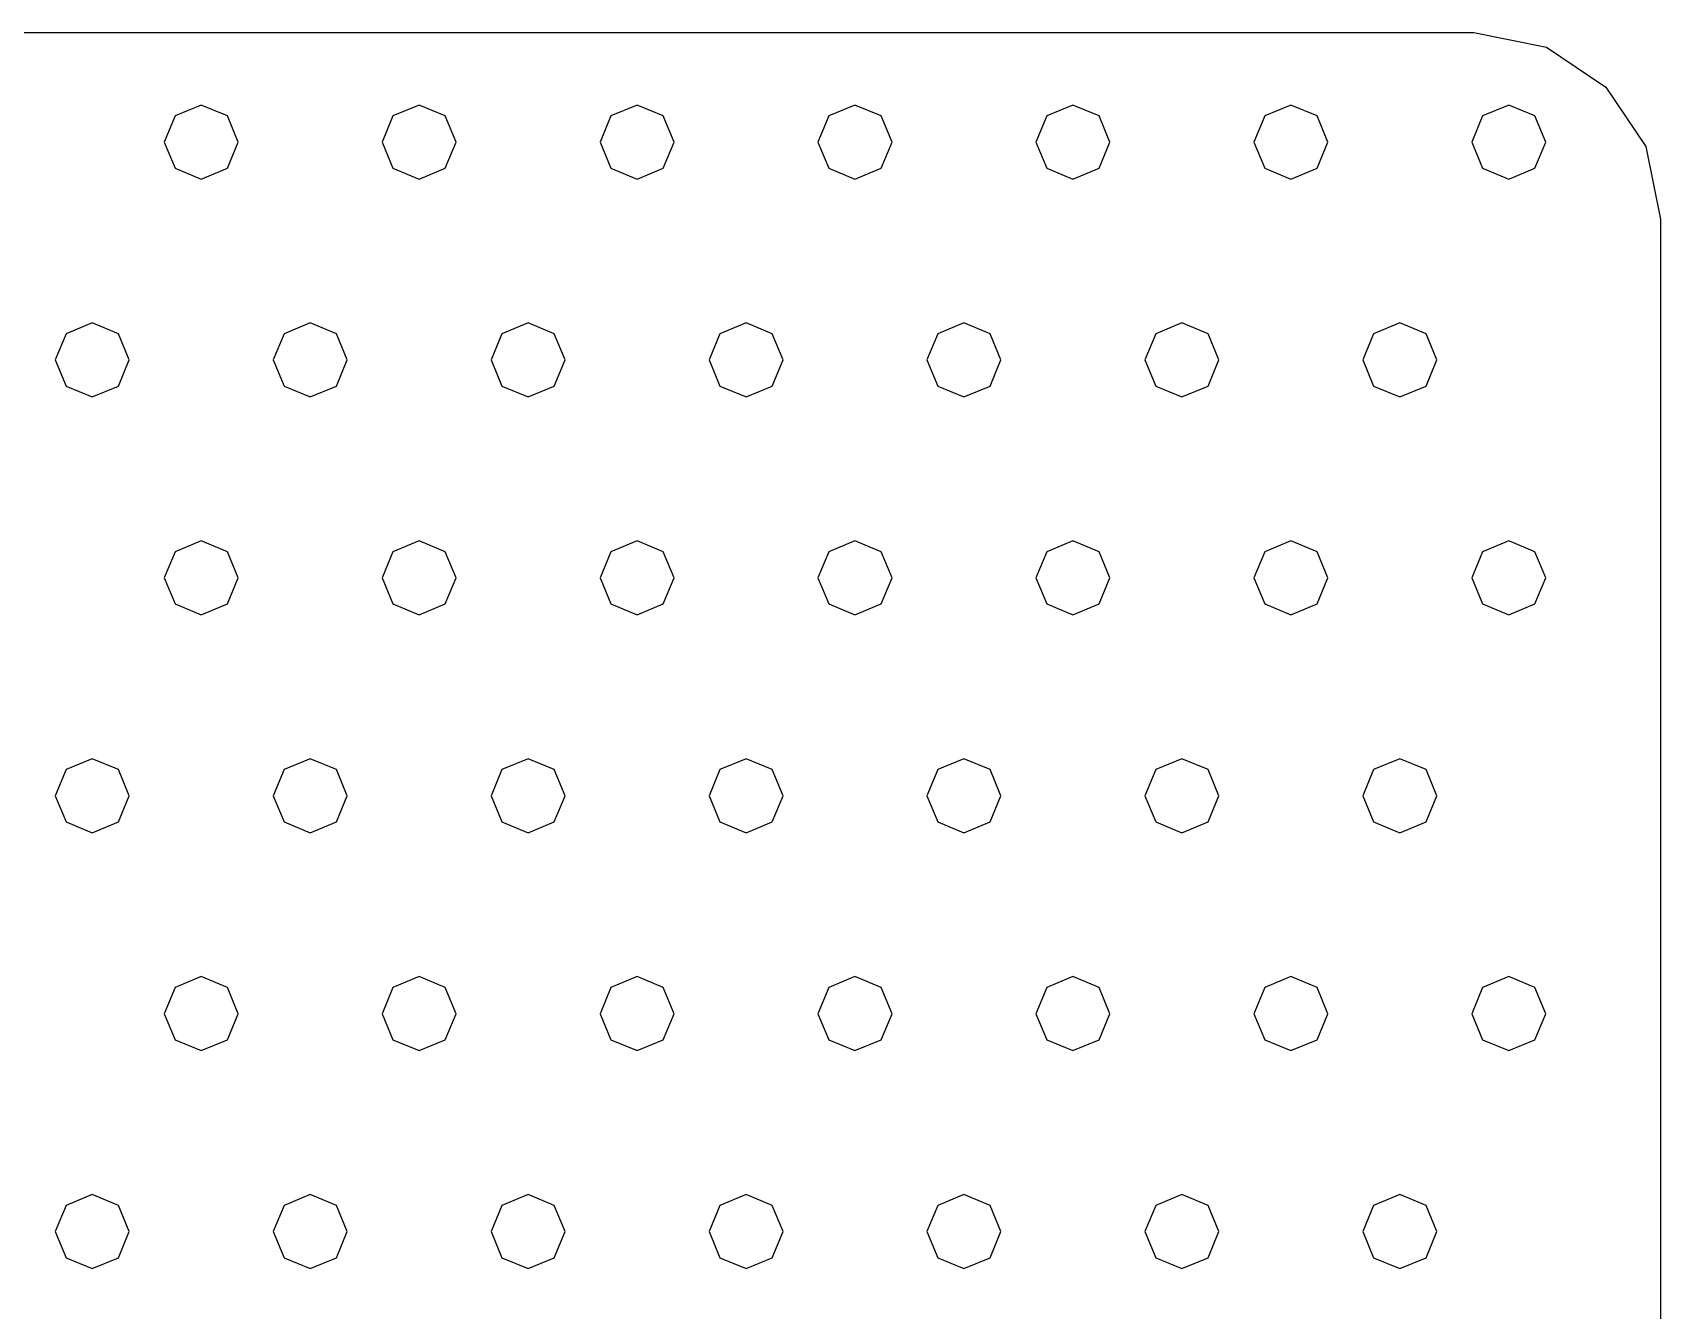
# Model space of a CAD drawing. Extents: x 0.1 to 42, y 0.1 to 59.9.
# Drawn here: x 22.88 to 41.96, y 44.92 to 59.9 of the extents above; entities that cross this region are included whole.
import ezdxf

# ---------------------------------------------------------------- set-up
doc = ezdxf.new("R2010")
doc.units = 0
doc.layers.add('base', color=7, linetype='CONTINUOUS')
doc.layers.add('bolinhas', color=7, linetype='CONTINUOUS')

msp = doc.modelspace()

# ---------------------------------------------------------------- linework, layer by layer
at = {"layer": 'base', "color": 7}
for p, q in [((21.03025, 59.89725), (30.399939, 59.89725)), ((30.399939, 59.89725), (39.769629, 59.89725)), ((39.769629, 59.89725), (40.622677, 59.725874)), ((40.622677, 59.725874), (41.317815, 59.25796)), ((41.317815, 59.25796), (41.785729, 58.562821)), ((41.785729, 58.562821), (41.957105, 57.709773)), ((41.957105, 57.709773), (41.957105, 43.855758))]:
    msp.add_line(p, q, dxfattribs=at)
at = {"layer": 'bolinhas', "color": 7}
for p, q in [((24.853628, 59.047431), (24.546611, 58.920471)), ((24.853628, 59.047431), (24.546611, 58.920471)), ((25.160127, 58.920548), (24.853628, 59.047431)), ((25.160127, 58.920548), (24.853628, 59.047431)), ((27.407248, 59.047431), (27.100542, 58.920471)), ((27.407248, 59.047431), (27.100542, 58.920471)), ((27.71385, 58.920548), (27.407248, 59.047431)), ((27.71385, 58.920548), (27.407248, 59.047431)), ((29.961698, 59.047431), (29.654912, 58.920471)), ((29.961698, 59.047431), (29.654912, 58.920471)), ((30.268584, 58.920548), (29.961698, 59.047431)), ((30.268584, 58.920548), (29.961698, 59.047431)), ((32.516148, 59.047431), (32.209545, 58.920471)), ((32.516148, 59.047431), (32.209545, 58.920471)), ((32.823062, 58.920548), (32.516148, 59.047431)), ((32.823062, 58.920548), (32.516148, 59.047431)), ((35.070389, 59.047431), (34.76389, 58.920471)), ((35.070389, 59.047431), (34.76389, 58.920471)), ((35.376993, 58.920548), (35.070389, 59.047431)), ((35.376993, 58.920548), (35.070389, 59.047431)), ((37.624839, 59.047431), (37.318315, 58.920471)), ((37.624839, 59.047431), (37.318315, 58.920471)), ((37.932063, 58.920548), (37.624839, 59.047431)), ((37.932063, 58.920548), (37.624839, 59.047431)), ((40.179083, 59.047431), (39.872739, 58.920471)), ((40.179083, 59.047431), (39.872739, 58.920471)), ((40.485838, 58.920548), (40.179083, 59.047431)), ((40.485838, 58.920548), (40.179083, 59.047431)), ((24.546611, 58.920471), (24.419728, 58.613531)), ((24.546611, 58.920471), (24.419728, 58.613531)), ((25.287113, 58.613531), (25.160127, 58.920548)), ((25.287113, 58.613531), (25.160127, 58.920548)), ((27.100542, 58.920471), (26.973348, 58.613531)), ((27.100542, 58.920471), (26.973348, 58.613531)), ((27.84094, 58.613531), (27.71385, 58.920548)), ((27.84094, 58.613531), (27.71385, 58.920548)), ((29.654912, 58.920471), (29.527799, 58.613531)), ((29.654912, 58.920471), (29.527799, 58.613531)), ((30.395804, 58.613531), (30.268584, 58.920548)), ((30.395804, 58.613531), (30.268584, 58.920548)), ((32.209545, 58.920471), (32.082454, 58.613531)), ((32.209545, 58.920471), (32.082454, 58.613531)), ((32.950463, 58.613531), (32.823062, 58.920548)), ((32.950463, 58.613531), (32.823062, 58.920548)), ((34.76389, 58.920471), (34.636904, 58.613531)), ((34.76389, 58.920471), (34.636904, 58.613531)), ((35.504083, 58.613531), (35.376993, 58.920548)), ((35.504083, 58.613531), (35.376993, 58.920548)), ((37.318315, 58.920471), (37.191148, 58.613531)), ((37.318315, 58.920471), (37.191148, 58.613531)), ((38.059153, 58.613531), (37.932063, 58.920548)), ((38.059153, 58.613531), (37.932063, 58.920548)), ((39.872739, 58.920471), (39.745598, 58.613531)), ((39.872739, 58.920471), (39.745598, 58.613531)), ((40.612774, 58.613531), (40.485838, 58.920548)), ((40.612774, 58.613531), (40.485838, 58.920548)), ((24.419728, 58.613531), (24.546611, 58.307058)), ((24.419728, 58.613531), (24.546611, 58.307058)), ((25.160127, 58.307136), (25.287113, 58.613531)), ((25.160127, 58.307136), (25.287113, 58.613531)), ((26.973348, 58.613531), (27.100542, 58.307058)), ((26.973348, 58.613531), (27.100542, 58.307058)), ((27.71385, 58.307136), (27.84094, 58.613531)), ((27.71385, 58.307136), (27.84094, 58.613531)), ((29.527799, 58.613531), (29.65507, 58.307058)), ((29.527799, 58.613531), (29.65507, 58.307058)), ((30.268508, 58.307136), (30.395804, 58.613531)), ((30.268508, 58.307136), (30.395804, 58.613531)), ((32.082454, 58.613531), (32.209466, 58.307058)), ((32.082454, 58.613531), (32.209466, 58.307058)), ((32.822983, 58.307136), (32.950463, 58.613531)), ((32.822983, 58.307136), (32.950463, 58.613531)), ((34.636904, 58.613531), (34.76389, 58.307058)), ((34.636904, 58.613531), (34.76389, 58.307058)), ((35.376993, 58.307136), (35.504083, 58.613531)), ((35.376993, 58.307136), (35.504083, 58.613531)), ((37.191148, 58.613531), (37.318238, 58.307058)), ((37.191148, 58.613531), (37.318238, 58.307058)), ((37.932063, 58.307136), (38.059153, 58.613531)), ((37.932063, 58.307136), (38.059153, 58.613531)), ((39.745598, 58.613531), (39.872739, 58.307058)), ((39.745598, 58.613531), (39.872739, 58.307058)), ((40.485838, 58.307136), (40.612774, 58.613531)), ((40.485838, 58.307136), (40.612774, 58.613531)), ((24.546611, 58.307058), (24.853628, 58.180254)), ((24.546611, 58.307058), (24.853628, 58.180254)), ((24.853628, 58.180254), (25.160127, 58.307136)), ((24.853628, 58.180254), (25.160127, 58.307136)), ((27.100542, 58.307058), (27.407248, 58.180254)), ((27.100542, 58.307058), (27.407248, 58.180254)), ((27.407248, 58.180254), (27.71385, 58.307136)), ((27.407248, 58.180254), (27.71385, 58.307136)), ((29.65507, 58.307058), (29.961698, 58.180254)), ((29.65507, 58.307058), (29.961698, 58.180254)), ((29.961698, 58.180254), (30.268508, 58.307136)), ((29.961698, 58.180254), (30.268508, 58.307136)), ((32.209466, 58.307058), (32.516148, 58.180254)), ((32.209466, 58.307058), (32.516148, 58.180254)), ((32.516148, 58.180254), (32.822983, 58.307136)), ((32.516148, 58.180254), (32.822983, 58.307136)), ((34.76389, 58.307058), (35.070389, 58.180254)), ((34.76389, 58.307058), (35.070389, 58.180254)), ((35.070389, 58.180254), (35.376993, 58.307136)), ((35.070389, 58.180254), (35.376993, 58.307136)), ((37.318238, 58.307058), (37.624839, 58.180254)), ((37.318238, 58.307058), (37.624839, 58.180254)), ((37.624839, 58.180254), (37.932063, 58.307136)), ((37.624839, 58.180254), (37.932063, 58.307136)), ((39.872739, 58.307058), (40.179083, 58.180254)), ((39.872739, 58.307058), (40.179083, 58.180254)), ((40.179083, 58.180254), (40.485838, 58.307136)), ((40.179083, 58.180254), (40.485838, 58.307136)), ((23.576403, 56.492566), (23.26949, 56.365658)), ((23.576403, 56.492566), (23.26949, 56.365658)), ((23.883006, 56.365658), (23.576403, 56.492566)), ((23.883006, 56.365658), (23.576403, 56.492566)), ((26.130645, 56.492566), (25.823732, 56.365658)), ((26.130645, 56.492566), (25.823732, 56.365658)), ((26.437169, 56.365658), (26.130645, 56.492566)), ((26.437169, 56.365658), (26.130645, 56.492566)), ((28.684474, 56.492566), (28.377975, 56.365658)), ((28.684474, 56.492566), (28.377975, 56.365658)), ((28.991074, 56.365658), (28.684474, 56.492566)), ((28.991074, 56.365658), (28.684474, 56.492566)), ((31.238923, 56.492566), (30.932241, 56.365658)), ((31.238923, 56.492566), (30.932241, 56.365658)), ((31.545913, 56.365658), (31.238923, 56.492566)), ((31.545913, 56.365658), (31.238923, 56.492566)), ((33.793164, 56.492566), (33.486586, 56.365658)), ((33.793164, 56.492566), (33.486586, 56.365658)), ((34.100053, 56.365658), (33.793164, 56.492566)), ((34.100053, 56.365658), (33.793164, 56.492566)), ((36.347614, 56.492566), (36.040985, 56.365658)), ((36.347614, 56.492566), (36.040985, 56.365658)), ((36.654217, 56.365658), (36.347614, 56.492566)), ((36.654217, 56.365658), (36.347614, 56.492566)), ((38.902064, 56.492566), (38.595539, 56.365658)), ((38.902064, 56.492566), (38.595539, 56.365658)), ((39.209288, 56.365658), (38.902064, 56.492566)), ((39.209288, 56.365658), (38.902064, 56.492566)), ((23.26949, 56.365658), (23.142089, 56.059081)), ((23.26949, 56.365658), (23.142089, 56.059081)), ((24.010095, 56.059081), (23.883006, 56.365658)), ((24.010095, 56.059081), (23.883006, 56.365658)), ((25.823732, 56.365658), (25.696953, 56.059081)), ((25.823732, 56.365658), (25.696953, 56.059081)), ((26.564338, 56.059081), (26.437169, 56.365658)), ((26.564338, 56.059081), (26.437169, 56.365658)), ((28.377975, 56.365658), (28.250989, 56.059081)), ((28.377975, 56.365658), (28.250989, 56.059081)), ((29.118164, 56.059081), (28.991074, 56.365658)), ((29.118164, 56.059081), (28.991074, 56.365658)), ((30.932241, 56.365658), (30.80523, 56.059081)), ((30.932241, 56.365658), (30.80523, 56.059081)), ((31.673238, 56.059081), (31.545913, 56.365658)), ((31.673238, 56.059081), (31.545913, 56.365658)), ((33.486586, 56.365658), (33.359679, 56.059081)), ((33.486586, 56.365658), (33.359679, 56.059081)), ((34.227273, 56.059081), (34.100053, 56.365658)), ((34.227273, 56.059081), (34.100053, 56.365658)), ((36.040985, 56.365658), (35.913714, 56.059081)), ((36.040985, 56.365658), (35.913714, 56.059081)), ((36.781308, 56.059081), (36.654217, 56.365658)), ((36.781308, 56.059081), (36.654217, 56.365658)), ((38.595539, 56.365658), (38.468373, 56.059081)), ((38.595539, 56.365658), (38.468373, 56.059081)), ((39.336378, 56.059081), (39.209288, 56.365658)), ((39.336378, 56.059081), (39.209288, 56.365658)), ((23.142089, 56.059081), (23.269334, 55.752583)), ((23.142089, 56.059081), (23.269334, 55.752583)), ((23.883006, 55.752583), (24.010095, 56.059081)), ((23.883006, 55.752583), (24.010095, 56.059081)), ((25.696953, 56.059081), (25.823732, 55.752583)), ((25.696953, 56.059081), (25.823732, 55.752583)), ((26.437169, 55.752583), (26.564338, 56.059081)), ((26.437169, 55.752583), (26.564338, 56.059081)), ((28.250989, 56.059081), (28.377975, 55.752583)), ((28.250989, 56.059081), (28.377975, 55.752583)), ((28.991074, 55.752583), (29.118164, 56.059081)), ((28.991074, 55.752583), (29.118164, 56.059081)), ((30.80523, 56.059081), (30.932241, 55.752583)), ((30.80523, 56.059081), (30.932241, 55.752583)), ((31.545837, 55.752583), (31.673238, 56.059081)), ((31.545837, 55.752583), (31.673238, 56.059081)), ((33.359679, 56.059081), (33.486665, 55.752583)), ((33.359679, 56.059081), (33.486665, 55.752583)), ((34.099974, 55.752583), (34.227273, 56.059081)), ((34.099974, 55.752583), (34.227273, 56.059081)), ((35.913714, 56.059081), (36.041064, 55.752583)), ((35.913714, 56.059081), (36.041064, 55.752583)), ((36.654217, 55.752583), (36.781308, 56.059081)), ((36.654217, 55.752583), (36.781308, 56.059081)), ((38.468373, 56.059081), (38.595539, 55.752583)), ((38.468373, 56.059081), (38.595539, 55.752583)), ((39.209288, 55.752583), (39.336378, 56.059081)), ((39.209288, 55.752583), (39.336378, 56.059081)), ((23.269334, 55.752583), (23.576403, 55.625596)), ((23.269334, 55.752583), (23.576403, 55.625596)), ((23.576403, 55.625596), (23.883006, 55.752583)), ((23.576403, 55.625596), (23.883006, 55.752583)), ((25.823732, 55.752583), (26.130645, 55.625596)), ((25.823732, 55.752583), (26.130645, 55.625596)), ((26.130645, 55.625596), (26.437169, 55.752583)), ((26.130645, 55.625596), (26.437169, 55.752583)), ((28.377975, 55.752583), (28.684474, 55.625596)), ((28.377975, 55.752583), (28.684474, 55.625596)), ((28.684474, 55.625596), (28.991074, 55.752583)), ((28.684474, 55.625596), (28.991074, 55.752583)), ((30.932241, 55.752583), (31.238923, 55.625596)), ((30.932241, 55.752583), (31.238923, 55.625596)), ((31.238923, 55.625596), (31.545837, 55.752583)), ((31.238923, 55.625596), (31.545837, 55.752583)), ((33.486665, 55.752583), (33.793164, 55.625596)), ((33.486665, 55.752583), (33.793164, 55.625596)), ((33.793164, 55.625596), (34.099974, 55.752583)), ((33.793164, 55.625596), (34.099974, 55.752583)), ((36.041064, 55.752583), (36.347614, 55.625596)), ((36.041064, 55.752583), (36.347614, 55.625596)), ((36.347614, 55.625596), (36.654217, 55.752583)), ((36.347614, 55.625596), (36.654217, 55.752583)), ((38.595539, 55.752583), (38.902064, 55.625596)), ((38.595539, 55.752583), (38.902064, 55.625596)), ((38.902064, 55.625596), (39.209288, 55.752583)), ((38.902064, 55.625596), (39.209288, 55.752583)), ((24.546611, 53.811519), (24.419728, 53.504839)), ((24.546611, 53.811519), (24.419728, 53.504839)), ((24.853628, 53.938532), (24.546611, 53.811519)), ((24.853628, 53.938532), (24.546611, 53.811519)), ((25.160127, 53.811519), (24.853628, 53.938532)), ((25.160127, 53.811519), (24.853628, 53.938532)), ((25.287113, 53.504839), (25.160127, 53.811519)), ((25.287113, 53.504839), (25.160127, 53.811519)), ((27.100542, 53.811519), (26.973348, 53.504839)), ((27.100542, 53.811519), (26.973348, 53.504839)), ((27.407248, 53.938532), (27.100542, 53.811519)), ((27.407248, 53.938532), (27.100542, 53.811519)), ((27.71385, 53.811519), (27.407248, 53.938532)), ((27.71385, 53.811519), (27.407248, 53.938532)), ((27.84094, 53.504839), (27.71385, 53.811519)), ((27.84094, 53.504839), (27.71385, 53.811519)), ((29.654912, 53.811519), (29.527799, 53.504839)), ((29.654912, 53.811519), (29.527799, 53.504839)), ((29.961698, 53.938532), (29.654912, 53.811519)), ((29.961698, 53.938532), (29.654912, 53.811519)), ((30.268584, 53.811519), (29.961698, 53.938532)), ((30.268584, 53.811519), (29.961698, 53.938532)), ((30.395804, 53.504839), (30.268584, 53.811519)), ((30.395804, 53.504839), (30.268584, 53.811519)), ((32.209545, 53.811519), (32.082454, 53.504839)), ((32.209545, 53.811519), (32.082454, 53.504839)), ((32.516148, 53.938532), (32.209545, 53.811519)), ((32.516148, 53.938532), (32.209545, 53.811519)), ((32.823062, 53.811519), (32.516148, 53.938532)), ((32.823062, 53.811519), (32.516148, 53.938532)), ((32.950463, 53.504839), (32.823062, 53.811519)), ((32.950463, 53.504839), (32.823062, 53.811519)), ((34.76389, 53.811519), (34.636904, 53.504839)), ((34.76389, 53.811519), (34.636904, 53.504839)), ((35.070389, 53.938532), (34.76389, 53.811519)), ((35.070389, 53.938532), (34.76389, 53.811519)), ((35.376993, 53.811519), (35.070389, 53.938532)), ((35.376993, 53.811519), (35.070389, 53.938532)), ((35.504083, 53.504839), (35.376993, 53.811519)), ((35.504083, 53.504839), (35.376993, 53.811519)), ((37.318315, 53.811519), (37.191148, 53.504839)), ((37.318315, 53.811519), (37.191148, 53.504839)), ((37.624839, 53.938532), (37.318315, 53.811519)), ((37.624839, 53.938532), (37.318315, 53.811519)), ((37.932063, 53.811519), (37.624839, 53.938532)), ((37.932063, 53.811519), (37.624839, 53.938532)), ((38.059153, 53.504839), (37.932063, 53.811519)), ((38.059153, 53.504839), (37.932063, 53.811519)), ((39.872739, 53.811519), (39.745598, 53.504839)), ((39.872739, 53.811519), (39.745598, 53.504839)), ((40.179083, 53.938532), (39.872739, 53.811519)), ((40.179083, 53.938532), (39.872739, 53.811519)), ((40.485838, 53.811519), (40.179083, 53.938532)), ((40.485838, 53.811519), (40.179083, 53.938532)), ((40.612774, 53.504839), (40.485838, 53.811519)), ((40.612774, 53.504839), (40.485838, 53.811519)), ((24.419728, 53.504839), (24.546611, 53.198366)), ((24.419728, 53.504839), (24.546611, 53.198366)), ((25.160127, 53.198366), (25.287113, 53.504839)), ((25.160127, 53.198366), (25.287113, 53.504839)), ((26.973348, 53.504839), (27.100542, 53.198366)), ((26.973348, 53.504839), (27.100542, 53.198366)), ((27.71385, 53.198366), (27.84094, 53.504839)), ((27.71385, 53.198366), (27.84094, 53.504839)), ((29.527799, 53.504839), (29.654991, 53.198366)), ((29.527799, 53.504839), (29.654991, 53.198366)), ((30.268508, 53.198366), (30.395804, 53.504839)), ((30.268508, 53.198366), (30.395804, 53.504839)), ((32.082454, 53.504839), (32.209466, 53.198366)), ((32.082454, 53.504839), (32.209466, 53.198366)), ((32.822983, 53.198366), (32.950463, 53.504839)), ((32.822983, 53.198366), (32.950463, 53.504839)), ((34.636904, 53.504839), (34.76389, 53.198366)), ((34.636904, 53.504839), (34.76389, 53.198366)), ((35.376993, 53.198366), (35.504083, 53.504839)), ((35.376993, 53.198366), (35.504083, 53.504839)), ((37.191148, 53.504839), (37.318238, 53.198366)), ((37.191148, 53.504839), (37.318238, 53.198366)), ((37.932063, 53.198366), (38.059153, 53.504839)), ((37.932063, 53.198366), (38.059153, 53.504839)), ((39.745598, 53.504839), (39.872739, 53.198366)), ((39.745598, 53.504839), (39.872739, 53.198366)), ((40.485838, 53.198366), (40.612774, 53.504839)), ((40.485838, 53.198366), (40.612774, 53.504839)), ((24.546611, 53.198366), (24.853628, 53.071561)), ((24.546611, 53.198366), (24.853628, 53.071561)), ((24.853628, 53.071561), (25.160127, 53.198366)), ((24.853628, 53.071561), (25.160127, 53.198366)), ((27.100542, 53.198366), (27.407248, 53.071561)), ((27.100542, 53.198366), (27.407248, 53.071561)), ((27.407248, 53.071561), (27.71385, 53.198366)), ((27.407248, 53.071561), (27.71385, 53.198366)), ((29.654991, 53.198366), (29.961698, 53.071561)), ((29.654991, 53.198366), (29.961698, 53.071561)), ((29.961698, 53.071561), (30.268508, 53.198366)), ((29.961698, 53.071561), (30.268508, 53.198366)), ((32.209466, 53.198366), (32.516148, 53.071561)), ((32.209466, 53.198366), (32.516148, 53.071561)), ((32.516148, 53.071561), (32.822983, 53.198366)), ((32.516148, 53.071561), (32.822983, 53.198366)), ((34.76389, 53.198366), (35.070389, 53.071561)), ((34.76389, 53.198366), (35.070389, 53.071561)), ((35.070389, 53.071561), (35.376993, 53.198366)), ((35.070389, 53.071561), (35.376993, 53.198366)), ((37.318238, 53.198366), (37.624839, 53.071561)), ((37.318238, 53.198366), (37.624839, 53.071561)), ((37.624839, 53.071561), (37.932063, 53.198366)), ((37.624839, 53.071561), (37.932063, 53.198366)), ((39.872739, 53.198366), (40.179083, 53.071561)), ((39.872739, 53.198366), (40.179083, 53.071561)), ((40.179083, 53.071561), (40.485838, 53.198366)), ((40.179083, 53.071561), (40.485838, 53.198366)), ((23.576403, 51.384081), (23.26949, 51.256991)), ((23.576403, 51.384081), (23.26949, 51.256991)), ((23.883006, 51.25707), (23.576403, 51.384081)), ((23.883006, 51.25707), (23.576403, 51.384081)), ((26.130645, 51.384081), (25.823732, 51.256991)), ((26.130645, 51.384081), (25.823732, 51.256991)), ((26.437169, 51.25707), (26.130645, 51.384081)), ((26.437169, 51.25707), (26.130645, 51.384081)), ((28.684474, 51.384081), (28.377975, 51.256991)), ((28.684474, 51.384081), (28.377975, 51.256991)), ((28.991074, 51.25707), (28.684474, 51.384081)), ((28.991074, 51.25707), (28.684474, 51.384081)), ((31.238923, 51.384081), (30.932241, 51.256991)), ((31.238923, 51.384081), (30.932241, 51.256991)), ((31.545913, 51.25707), (31.238923, 51.384081)), ((31.545913, 51.25707), (31.238923, 51.384081)), ((33.793164, 51.384081), (33.486586, 51.256991)), ((33.793164, 51.384081), (33.486586, 51.256991)), ((34.100053, 51.25707), (33.793164, 51.384081)), ((34.100053, 51.25707), (33.793164, 51.384081)), ((36.347614, 51.384081), (36.040985, 51.256991)), ((36.347614, 51.384081), (36.040985, 51.256991)), ((36.654217, 51.25707), (36.347614, 51.384081)), ((36.654217, 51.25707), (36.347614, 51.384081)), ((38.902064, 51.384081), (38.595539, 51.256991)), ((38.902064, 51.384081), (38.595539, 51.256991)), ((39.209288, 51.25707), (38.902064, 51.384081)), ((39.209288, 51.25707), (38.902064, 51.384081)), ((23.26949, 51.256991), (23.142089, 50.95039)), ((23.26949, 51.256991), (23.142089, 50.95039)), ((24.010095, 50.95039), (23.883006, 51.25707)), ((24.010095, 50.95039), (23.883006, 51.25707)), ((25.823732, 51.256991), (25.696953, 50.95039)), ((25.823732, 51.256991), (25.696953, 50.95039)), ((26.564338, 50.95039), (26.437169, 51.25707)), ((26.564338, 50.95039), (26.437169, 51.25707)), ((28.377975, 51.256991), (28.250989, 50.95039)), ((28.377975, 51.256991), (28.250989, 50.95039)), ((29.118164, 50.95039), (28.991074, 51.25707)), ((29.118164, 50.95039), (28.991074, 51.25707)), ((30.932241, 51.256991), (30.80523, 50.95039)), ((30.932241, 51.256991), (30.80523, 50.95039)), ((31.673238, 50.95039), (31.545913, 51.25707)), ((31.673238, 50.95039), (31.545913, 51.25707)), ((33.486586, 51.256991), (33.359679, 50.95039)), ((33.486586, 51.256991), (33.359679, 50.95039)), ((34.227273, 50.95039), (34.100053, 51.25707)), ((34.227273, 50.95039), (34.100053, 51.25707)), ((36.040985, 51.256991), (35.913714, 50.95039)), ((36.040985, 51.256991), (35.913714, 50.95039)), ((36.781308, 50.95039), (36.654217, 51.25707)), ((36.781308, 50.95039), (36.654217, 51.25707)), ((38.595539, 51.256991), (38.468373, 50.95039)), ((38.595539, 51.256991), (38.468373, 50.95039)), ((39.336378, 50.95039), (39.209288, 51.25707)), ((39.336378, 50.95039), (39.209288, 51.25707)), ((23.142089, 50.95039), (23.269334, 50.643812)), ((23.142089, 50.95039), (23.269334, 50.643812)), ((23.883006, 50.643891), (24.010095, 50.95039)), ((23.883006, 50.643891), (24.010095, 50.95039)), ((25.696953, 50.95039), (25.823732, 50.643812)), ((25.696953, 50.95039), (25.823732, 50.643812)), ((26.437169, 50.643891), (26.564338, 50.95039)), ((26.437169, 50.643891), (26.564338, 50.95039)), ((28.250989, 50.95039), (28.377975, 50.643812)), ((28.250989, 50.95039), (28.377975, 50.643812)), ((28.991074, 50.643891), (29.118164, 50.95039)), ((28.991074, 50.643891), (29.118164, 50.95039)), ((30.80523, 50.95039), (30.932241, 50.643812)), ((30.80523, 50.95039), (30.932241, 50.643812)), ((31.545837, 50.643891), (31.673238, 50.95039)), ((31.545837, 50.643891), (31.673238, 50.95039)), ((33.359679, 50.95039), (33.486665, 50.643812)), ((33.359679, 50.95039), (33.486665, 50.643812)), ((34.099974, 50.643891), (34.227273, 50.95039)), ((34.099974, 50.643891), (34.227273, 50.95039)), ((35.913714, 50.95039), (36.041064, 50.643812)), ((35.913714, 50.95039), (36.041064, 50.643812)), ((36.654217, 50.643891), (36.781308, 50.95039)), ((36.654217, 50.643891), (36.781308, 50.95039)), ((38.468373, 50.95039), (38.595539, 50.643812)), ((38.468373, 50.95039), (38.595539, 50.643812)), ((39.209288, 50.643891), (39.336378, 50.95039)), ((39.209288, 50.643891), (39.336378, 50.95039)), ((23.269334, 50.643812), (23.576403, 50.516905)), ((23.269334, 50.643812), (23.576403, 50.516905)), ((23.576403, 50.516905), (23.883006, 50.643891)), ((23.576403, 50.516905), (23.883006, 50.643891)), ((25.823732, 50.643812), (26.130645, 50.516905)), ((25.823732, 50.643812), (26.130645, 50.516905)), ((26.130645, 50.516905), (26.437169, 50.643891)), ((26.130645, 50.516905), (26.437169, 50.643891)), ((28.377975, 50.643812), (28.684474, 50.516905)), ((28.377975, 50.643812), (28.684474, 50.516905)), ((28.684474, 50.516905), (28.991074, 50.643891)), ((28.684474, 50.516905), (28.991074, 50.643891)), ((30.932241, 50.643812), (31.238923, 50.516905)), ((30.932241, 50.643812), (31.238923, 50.516905)), ((31.238923, 50.516905), (31.545837, 50.643891)), ((31.238923, 50.516905), (31.545837, 50.643891)), ((33.486665, 50.643812), (33.793164, 50.516905)), ((33.486665, 50.643812), (33.793164, 50.516905)), ((33.793164, 50.516905), (34.099974, 50.643891)), ((33.793164, 50.516905), (34.099974, 50.643891)), ((36.041064, 50.643812), (36.347614, 50.516905)), ((36.041064, 50.643812), (36.347614, 50.516905)), ((36.347614, 50.516905), (36.654217, 50.643891)), ((36.347614, 50.516905), (36.654217, 50.643891)), ((38.595539, 50.643812), (38.902064, 50.516905)), ((38.595539, 50.643812), (38.902064, 50.516905)), ((38.902064, 50.516905), (39.209288, 50.643891)), ((38.902064, 50.516905), (39.209288, 50.643891)), ((24.546611, 48.702414), (24.419728, 48.395525)), ((24.546611, 48.702414), (24.419728, 48.395525)), ((24.853628, 48.829631), (24.546611, 48.702414)), ((24.853628, 48.829631), (24.546611, 48.702414)), ((25.160127, 48.70249), (24.853628, 48.829631)), ((25.160127, 48.70249), (24.853628, 48.829631)), ((25.287113, 48.395525), (25.160127, 48.70249)), ((25.287113, 48.395525), (25.160127, 48.70249)), ((27.100542, 48.702414), (26.973348, 48.395525)), ((27.100542, 48.702414), (26.973348, 48.395525)), ((27.407248, 48.829631), (27.100542, 48.702414)), ((27.407248, 48.829631), (27.100542, 48.702414)), ((27.71385, 48.70249), (27.407248, 48.829631)), ((27.71385, 48.70249), (27.407248, 48.829631)), ((27.84094, 48.395525), (27.71385, 48.70249)), ((27.84094, 48.395525), (27.71385, 48.70249)), ((29.654912, 48.702414), (29.527799, 48.395525)), ((29.654912, 48.702414), (29.527799, 48.395525)), ((29.961698, 48.829631), (29.654912, 48.702414)), ((29.961698, 48.829631), (29.654912, 48.702414)), ((30.268584, 48.70249), (29.961698, 48.829631)), ((30.268584, 48.70249), (29.961698, 48.829631)), ((30.395804, 48.395525), (30.268584, 48.70249)), ((30.395804, 48.395525), (30.268584, 48.70249)), ((32.209545, 48.702414), (32.082454, 48.395525)), ((32.209545, 48.702414), (32.082454, 48.395525)), ((32.516148, 48.829631), (32.209545, 48.702414)), ((32.516148, 48.829631), (32.209545, 48.702414)), ((32.823062, 48.70249), (32.516148, 48.829631)), ((32.823062, 48.70249), (32.516148, 48.829631)), ((32.950463, 48.395525), (32.823062, 48.70249)), ((32.950463, 48.395525), (32.823062, 48.70249)), ((34.76389, 48.702414), (34.636904, 48.395525)), ((34.76389, 48.702414), (34.636904, 48.395525)), ((35.070389, 48.829631), (34.76389, 48.702414)), ((35.070389, 48.829631), (34.76389, 48.702414)), ((35.376993, 48.70249), (35.070389, 48.829631)), ((35.376993, 48.70249), (35.070389, 48.829631)), ((35.504083, 48.395525), (35.376993, 48.70249)), ((35.504083, 48.395525), (35.376993, 48.70249)), ((37.318315, 48.702414), (37.191148, 48.395525)), ((37.318315, 48.702414), (37.191148, 48.395525)), ((37.624839, 48.829631), (37.318315, 48.702414)), ((37.624839, 48.829631), (37.318315, 48.702414)), ((37.932063, 48.70249), (37.624839, 48.829631)), ((37.932063, 48.70249), (37.624839, 48.829631)), ((38.059153, 48.395525), (37.932063, 48.70249)), ((38.059153, 48.395525), (37.932063, 48.70249)), ((39.872739, 48.702414), (39.745598, 48.395525)), ((39.872739, 48.702414), (39.745598, 48.395525)), ((40.179083, 48.829631), (39.872739, 48.702414)), ((40.179083, 48.829631), (39.872739, 48.702414)), ((40.485838, 48.70249), (40.179083, 48.829631)), ((40.485838, 48.70249), (40.179083, 48.829631)), ((40.612774, 48.395525), (40.485838, 48.70249)), ((40.612774, 48.395525), (40.485838, 48.70249)), ((24.419728, 48.395525), (24.546611, 48.089286)), ((24.419728, 48.395525), (24.546611, 48.089286)), ((25.160127, 48.089286), (25.287113, 48.395525)), ((25.160127, 48.089286), (25.287113, 48.395525)), ((26.973348, 48.395525), (27.100542, 48.089286)), ((26.973348, 48.395525), (27.100542, 48.089286)), ((27.71385, 48.089286), (27.84094, 48.395525)), ((27.71385, 48.089286), (27.84094, 48.395525)), ((29.527799, 48.395525), (29.65507, 48.089286)), ((29.527799, 48.395525), (29.65507, 48.089286)), ((30.268508, 48.089286), (30.395804, 48.395525)), ((30.268508, 48.089286), (30.395804, 48.395525)), ((32.082454, 48.395525), (32.209466, 48.089286)), ((32.082454, 48.395525), (32.209466, 48.089286)), ((32.822983, 48.089286), (32.950463, 48.395525)), ((32.822983, 48.089286), (32.950463, 48.395525)), ((34.636904, 48.395525), (34.76389, 48.089286)), ((34.636904, 48.395525), (34.76389, 48.089286)), ((35.376993, 48.089286), (35.504083, 48.395525)), ((35.376993, 48.089286), (35.504083, 48.395525)), ((37.191148, 48.395525), (37.318238, 48.089286)), ((37.191148, 48.395525), (37.318238, 48.089286)), ((37.932063, 48.089286), (38.059153, 48.395525)), ((37.932063, 48.089286), (38.059153, 48.395525)), ((39.745598, 48.395525), (39.872739, 48.089286)), ((39.745598, 48.395525), (39.872739, 48.089286)), ((40.485838, 48.089286), (40.612774, 48.395525)), ((40.485838, 48.089286), (40.612774, 48.395525)), ((24.546611, 48.089286), (24.853628, 47.962247)), ((24.546611, 48.089286), (24.853628, 47.962247)), ((24.853628, 47.962247), (25.160127, 48.089286)), ((24.853628, 47.962247), (25.160127, 48.089286)), ((27.100542, 48.089286), (27.407248, 47.962247)), ((27.100542, 48.089286), (27.407248, 47.962247)), ((27.407248, 47.962247), (27.71385, 48.089286)), ((27.407248, 47.962247), (27.71385, 48.089286)), ((29.65507, 48.089286), (29.961698, 47.962247)), ((29.65507, 48.089286), (29.961698, 47.962247)), ((29.961698, 47.962247), (30.268508, 48.089286)), ((29.961698, 47.962247), (30.268508, 48.089286)), ((32.209466, 48.089286), (32.516148, 47.962247)), ((32.209466, 48.089286), (32.516148, 47.962247)), ((32.516148, 47.962247), (32.822983, 48.089286)), ((32.516148, 47.962247), (32.822983, 48.089286)), ((34.76389, 48.089286), (35.070389, 47.962247)), ((34.76389, 48.089286), (35.070389, 47.962247)), ((35.070389, 47.962247), (35.376993, 48.089286)), ((35.070389, 47.962247), (35.376993, 48.089286)), ((37.318238, 48.089286), (37.624839, 47.962247)), ((37.318238, 48.089286), (37.624839, 47.962247)), ((37.624839, 47.962247), (37.932063, 48.089286)), ((37.624839, 47.962247), (37.932063, 48.089286)), ((39.872739, 48.089286), (40.179083, 47.962247)), ((39.872739, 48.089286), (40.179083, 47.962247)), ((40.179083, 47.962247), (40.485838, 48.089286)), ((40.179083, 47.962247), (40.485838, 48.089286)), ((23.576403, 46.27539), (23.26949, 46.148274)), ((23.576403, 46.27539), (23.26949, 46.148274)), ((23.883006, 46.148274), (23.576403, 46.27539)), ((23.883006, 46.148274), (23.576403, 46.27539)), ((26.130645, 46.27539), (25.823732, 46.148274)), ((26.130645, 46.27539), (25.823732, 46.148274)), ((26.437169, 46.148274), (26.130645, 46.27539)), ((26.437169, 46.148274), (26.130645, 46.27539)), ((28.684474, 46.27539), (28.377975, 46.148274)), ((28.684474, 46.27539), (28.377975, 46.148274)), ((28.991074, 46.148274), (28.684474, 46.27539)), ((28.991074, 46.148274), (28.684474, 46.27539)), ((31.238923, 46.27539), (30.932241, 46.148274)), ((31.238923, 46.27539), (30.932241, 46.148274)), ((31.545913, 46.148274), (31.238923, 46.27539)), ((31.545913, 46.148274), (31.238923, 46.27539)), ((33.793164, 46.27539), (33.486586, 46.148274)), ((33.793164, 46.27539), (33.486586, 46.148274)), ((34.100053, 46.148274), (33.793164, 46.27539)), ((34.100053, 46.148274), (33.793164, 46.27539)), ((36.347614, 46.27539), (36.040985, 46.148274)), ((36.347614, 46.27539), (36.040985, 46.148274)), ((36.654217, 46.148274), (36.347614, 46.27539)), ((36.654217, 46.148274), (36.347614, 46.27539)), ((38.902064, 46.27539), (38.595539, 46.148274)), ((38.902064, 46.27539), (38.595539, 46.148274)), ((39.209288, 46.148274), (38.902064, 46.27539)), ((39.209288, 46.148274), (38.902064, 46.27539)), ((23.26949, 46.148274), (23.142089, 45.84149)), ((23.26949, 46.148274), (23.142089, 45.84149)), ((24.010095, 45.84149), (23.883006, 46.148274)), ((24.010095, 45.84149), (23.883006, 46.148274)), ((25.823732, 46.148274), (25.696953, 45.84149)), ((25.823732, 46.148274), (25.696953, 45.84149)), ((26.564338, 45.84149), (26.437169, 46.148274)), ((26.564338, 45.84149), (26.437169, 46.148274)), ((28.377975, 46.148274), (28.250989, 45.84149)), ((28.377975, 46.148274), (28.250989, 45.84149)), ((29.118164, 45.84149), (28.991074, 46.148274)), ((29.118164, 45.84149), (28.991074, 46.148274)), ((30.932241, 46.148274), (30.80523, 45.84149)), ((30.932241, 46.148274), (30.80523, 45.84149)), ((31.673238, 45.84149), (31.545913, 46.148274)), ((31.673238, 45.84149), (31.545913, 46.148274)), ((33.486586, 46.148274), (33.359679, 45.84149)), ((33.486586, 46.148274), (33.359679, 45.84149)), ((34.227273, 45.84149), (34.100053, 46.148274)), ((34.227273, 45.84149), (34.100053, 46.148274)), ((36.040985, 46.148274), (35.913714, 45.84149)), ((36.040985, 46.148274), (35.913714, 45.84149)), ((36.781308, 45.84149), (36.654217, 46.148274)), ((36.781308, 45.84149), (36.654217, 46.148274)), ((38.595539, 46.148274), (38.468373, 45.84149)), ((38.595539, 46.148274), (38.468373, 45.84149)), ((39.336378, 45.84149), (39.209288, 46.148274)), ((39.336378, 45.84149), (39.209288, 46.148274)), ((23.142089, 45.84149), (23.269334, 45.534991)), ((23.142089, 45.84149), (23.269334, 45.534991)), ((23.883006, 45.535071), (24.010095, 45.84149)), ((23.883006, 45.535071), (24.010095, 45.84149)), ((25.696953, 45.84149), (25.823732, 45.534991)), ((25.696953, 45.84149), (25.823732, 45.534991)), ((26.437169, 45.535071), (26.564338, 45.84149)), ((26.437169, 45.535071), (26.564338, 45.84149)), ((28.250989, 45.84149), (28.377975, 45.534991)), ((28.250989, 45.84149), (28.377975, 45.534991)), ((28.991074, 45.535071), (29.118164, 45.84149)), ((28.991074, 45.535071), (29.118164, 45.84149)), ((30.80523, 45.84149), (30.932241, 45.534991)), ((30.80523, 45.84149), (30.932241, 45.534991)), ((31.545837, 45.535071), (31.673238, 45.84149)), ((31.545837, 45.535071), (31.673238, 45.84149)), ((33.359679, 45.84149), (33.486665, 45.534991)), ((33.359679, 45.84149), (33.486665, 45.534991)), ((34.099974, 45.535071), (34.227273, 45.84149)), ((34.099974, 45.535071), (34.227273, 45.84149)), ((35.913714, 45.84149), (36.041064, 45.534991)), ((35.913714, 45.84149), (36.041064, 45.534991)), ((36.654217, 45.535071), (36.781308, 45.84149)), ((36.654217, 45.535071), (36.781308, 45.84149)), ((38.468373, 45.84149), (38.595539, 45.534991)), ((38.468373, 45.84149), (38.595539, 45.534991)), ((39.209288, 45.535071), (39.336378, 45.84149)), ((39.209288, 45.535071), (39.336378, 45.84149)), ((23.269334, 45.534991), (23.576403, 45.408006)), ((23.269334, 45.534991), (23.576403, 45.408006)), ((23.576403, 45.408006), (23.883006, 45.535071)), ((23.576403, 45.408006), (23.883006, 45.535071)), ((25.823732, 45.534991), (26.130645, 45.408006)), ((25.823732, 45.534991), (26.130645, 45.408006)), ((26.130645, 45.408006), (26.437169, 45.535071)), ((26.130645, 45.408006), (26.437169, 45.535071)), ((28.377975, 45.534991), (28.684474, 45.408006)), ((28.377975, 45.534991), (28.684474, 45.408006)), ((28.684474, 45.408006), (28.991074, 45.535071)), ((28.684474, 45.408006), (28.991074, 45.535071)), ((30.932241, 45.534991), (31.238923, 45.408006)), ((30.932241, 45.534991), (31.238923, 45.408006)), ((31.238923, 45.408006), (31.545837, 45.535071)), ((31.238923, 45.408006), (31.545837, 45.535071)), ((33.486665, 45.534991), (33.793164, 45.408006)), ((33.486665, 45.534991), (33.793164, 45.408006)), ((33.793164, 45.408006), (34.099974, 45.535071)), ((33.793164, 45.408006), (34.099974, 45.535071)), ((36.041064, 45.534991), (36.347614, 45.408006)), ((36.041064, 45.534991), (36.347614, 45.408006)), ((36.347614, 45.408006), (36.654217, 45.535071)), ((36.347614, 45.408006), (36.654217, 45.535071)), ((38.595539, 45.534991), (38.902064, 45.408006)), ((38.595539, 45.534991), (38.902064, 45.408006)), ((38.902064, 45.408006), (39.209288, 45.535071)), ((38.902064, 45.408006), (39.209288, 45.535071))]:
    msp.add_line(p, q, dxfattribs=at)

doc.saveas('drawing.dxf')
